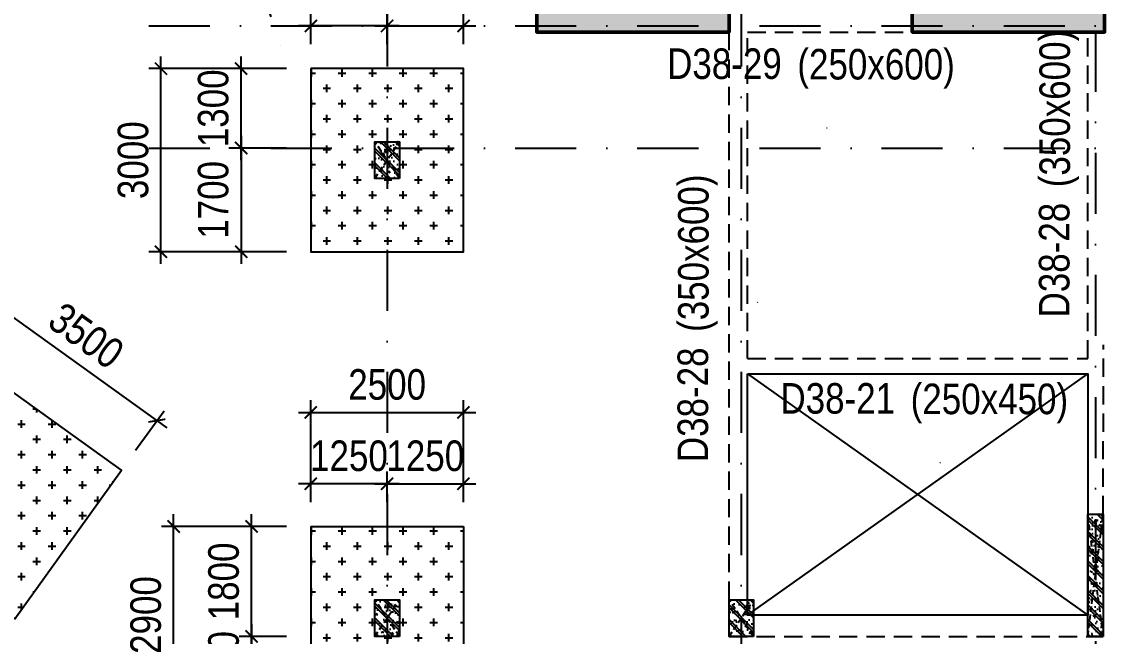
# Model space of a CAD drawing. Header units: millimetres. Extents: x -159515 to 1327256, y -225156 to 138737.
# Drawn here: x 868440 to 886155, y -32064 to -21994 of the extents above; entities that cross this region are included whole.
import ezdxf
from ezdxf.enums import TextEntityAlignment as Align

# ---------------------------------------------------------------- set-up
doc = ezdxf.new("R2010")
doc.units = ezdxf.units.MM
doc.header["$MEASUREMENT"] = 0
doc.linetypes.add('DASHDOT', pattern=[1, 0.5, -0.25, 0, -0.25])
doc.linetypes.add('DASHED', pattern=[4.5, 3, -1.5])
for name, color, linetype in [('ccu11-Khuat', 9, 'DASHED'), ('ccu11-Manh', 8, 'Continuous'), ('ccu11-Thay', 7, 'Continuous'), ('ccu12-Text', 31, 'Continuous'), ('KC2-DIM', 251, 'Continuous'), ('KC2-HATCH', 252, 'Continuous'), ('KT-Hatch', 251, 'Continuous'), ('KT-Luoi truc South Tower', 8, 'DASHDOT'), ('ST_MBDV Cot vach 220805$0$AUDIT_I_220805193045-5', 6, 'Continuous')]:
    doc.layers.add(name, color=color, linetype=linetype)
for name, color, linetype, lineweight in [('ccu12-Tencaukien', 9, 'Continuous', 15), ('KT-Kich thuoc', 159, 'Continuous', 18), ('ST_MBDV Cot vach 220805$0$Xref_ST_MBDV Cot vach 30.7.2022$0$KT-Net cot vach', 6, 'Continuous', 50)]:
    doc.layers.add(name, color=color, linetype=linetype, lineweight=lineweight)
doc.styles.add('Arial Narrow', font='ARIALN.TTF')
doc.dimstyles.new('ccu12-200', dxfattribs={"dimscale": 200, "dimtxt": 2.5, "dimasz": 1, "dimexe": 1, "dimexo": 2, "dimgap": 1, "dimtad": 1, "dimdec": 0, "dimrnd": 5, "dimdsep": 46, "dimtxsty": 'Arial Narrow', "dimblk": 'ARCHTICK', "dimcen": -1, "dimdle": 1, "dimclrd": 256, "dimclre": 256, "dimclrt": 3, "dimadec": 0, "dimazin": 2, "dimtfac": 0.1, "dimtdec": 0, "dimtmove": 0, "dimatfit": 1, "dimldrblk": 'ARCHTICK', "dimfxl": 1, "dimtvp": 0.8333333333333334, "dimtolj": 1, "dimtzin": 12, "dimarcsym": 0})
pattern_1 = [(0, (-876875.3034394523, 22163.93634343761), (250, 250), [125, -375]), (90, (-876812.8034394523, 22101.43634343761), (-250, 250), [125, -375])]

# ---------------------------------------------------------------- blocks, each defined once
blk = doc.blocks.new('Asix South Tower')
at = {"layer": 'KT-Luoi truc South Tower', "ltscale": 2000}
for p, q in [((-63417.87490314851, 64041.05673921612), (-47197.033225185, 17057.91526714839)), ((-33923.04987985664, 33491.90586446488), (-33923.04987985664, -4459.122004229663)), ((-45523.04987985664, 29903.76265438795), (-45523.04987985664, -4459.122004229663)), ((-39723.04987985664, 29903.76265438795), (-39723.04987985664, -4459.122004229663)), ((-49426.19052041136, 17570.41457927045), (10118.7841310713, 17570.41464694639)), ((-49426.19052041019, 15570.41457926968), (10118.78413107293, 15570.41464694744))]:
    blk.add_line(p, q, dxfattribs=at)
blk = doc.blocks.new('*U192')
at = {"layer": 'ccu12-Tencaukien', "color": 8, "ltscale": 10000}
blk.add_line((360.6565736538532, -155.3215232637356), (354.4065714950475, -155.3215232637356), dxfattribs=at)
at = {"layer": 'ccu12-Text', "color": 2, "style": 'Arial Narrow', "width": 0.8}
blk.add_attdef('SH', text='', height=300, dxfattribs=at).set_placement((275.6048113084853, 5.864471777974813), align=Align.BOTTOM_RIGHT)
at = {"layer": 'ccu12-Text', "color": 31, "style": 'Arial Narrow', "width": 0.8}
for tag, p in [('(', (507.5315725744504, -75.41116959831947)), ('KT', (632.605666770517, -75.41116959831947)), (')', (962.8971199221714, -75.41116959831947))]:
    blk.add_attdef(tag, text='', height=250, dxfattribs=at).set_placement(p, align=Align.BOTTOM_LEFT)
blk = doc.blocks.new('*U323')
h = blk.add_hatch()
h.set_pattern_fill('VATLIEU04', color=250, scale=40, style=0, pattern_type=2)
h.set_pattern_definition([(49.99999999999999, (-549.9999999999942, 649.9999999999914), (286.9040730403014, -25.10085399303804), [30, -330]), (355, (-549.9999999999942, 649.9999999999914), (-55.50053344520001, 300.8768534800047), [24, -264]), (100.4514, (-526.0913279999942, 647.908263999991), (231.4037526856086, 275.7758168243814), [25.496076, -280.4568448]), (46.18420000000001, (-549.9999999999942, 729.9999999999914), (426.8964194502578, -66.20760573160723), [45, -495]), (96.6356, (-514.4253019999941, 724.482677199991), (373.8650822194813, 389.6471483601767), [38.2441152, -420.6852]), (351.1842, (-549.9999999999942, 729.9999999999914), (373.8647780534509, 389.6474403701299), [36, -396]), (21, (-509.9999999999942, 709.9999999999914), (238.7628208473847, -161.0475562661355), [30, -330]), (326.0000000000001, (-509.9999999999942, 709.9999999999914), (97.32613276863269, 290.0600180187412), [24, -264]), (71.4514, (-490.1031067999942, 696.579357599991), (336.089051432596, 129.012198683981), [25.496076, -280.4568448]), (37.50000000000001, (-549.9999999999942, 649.9999999999914), (4.863942126916267, 133.1575415325246), [0, -260.8, 0, -268, 0, -265]), (7.499999999999999, (-549.9999999999942, 649.9999999999914), (105.2278149768594, 157.7646847529441), [0, -152.8, 0, -254.8, 0, -101]), (327.5, (-639.1999999999942, 649.9999999999914), (213.5289744689636, -9.021948693751902), [0, -100, 0, -312, 0, -414]), (317.5, (-679.1999999999942, 649.9999999999914), (233.2744677369545, 40.04199293292709), [0, -130, 0, -207.2, 0, -294]), (45, (-549.9999999999942, 649.9999999999914), (-120.2081528017131, 120.2081528017131), []), (45, (-549.9999999999942, 698.9999999999914), (-120.2081528017131, 120.2081528017131), [])])
h.paths.add_polyline_path([(-475, -474.9999999999998), (-75, -475.0000000000038), (-74.9999999999942, 124.9999999999914), (-474.9999999999942, 124.9999999999955)])
at = {"color": 6, "ltscale": 0.25}
blk.add_lwpolyline([(-475, -474.9999999999998), (-75, -475.0000000000038), (-74.9999999999942, 124.9999999999914), (-474.9999999999942, 124.9999999999955)], close=True, dxfattribs=at)
at = {"layer": 'Defpoints', "linetype": 'ByBlock', "ltscale": 30}
for p, q in [((-75, -475.0000000000038), (-474.9999999999942, 124.9999999999955)), ((-475, -474.9999999999998), (-74.9999999999942, 124.9999999999914))]:
    blk.add_line(p, q, dxfattribs=at)
blk = doc.blocks.new('*U324')
h = blk.add_hatch()
h.set_pattern_fill('VATLIEU04', color=250, scale=40, style=0, pattern_type=2)
h.set_pattern_definition([(49.99999999999999, (-699.999999999988, 2050.000000001254), (286.9040730403014, -25.10085399303804), [30, -330]), (355, (-699.999999999988, 2050.000000001254), (-55.50053344520001, 300.8768534800047), [24, -264]), (100.4514, (-676.0913279999879, 2047.908264001254), (231.4037526856086, 275.7758168243814), [25.496076, -280.4568448]), (46.18420000000001, (-699.999999999988, 2130.000000001254), (426.8964194502578, -66.20760573160723), [45, -495]), (96.6356, (-664.4253019999878, 2124.482677201254), (373.8650822194813, 389.6471483601767), [38.2441152, -420.6852]), (351.1842, (-699.999999999988, 2130.000000001254), (373.8647780534509, 389.6474403701299), [36, -396]), (21, (-659.999999999988, 2110.000000001254), (238.7628208473847, -161.0475562661355), [30, -330]), (326.0000000000001, (-659.999999999988, 2110.000000001254), (97.32613276863269, 290.0600180187412), [24, -264]), (71.4514, (-640.1031067999879, 2096.579357601254), (336.089051432596, 129.012198683981), [25.496076, -280.4568448]), (37.50000000000001, (-699.999999999988, 2050.000000001254), (4.863942126916267, 133.1575415325246), [0, -260.8, 0, -268, 0, -265]), (7.499999999999999, (-699.999999999988, 2050.000000001254), (105.2278149768594, 157.7646847529441), [0, -152.8, 0, -254.8, 0, -101]), (327.5, (-789.199999999988, 2050.000000001254), (213.5289744689636, -9.021948693751902), [0, -100, 0, -312, 0, -414]), (317.5, (-829.199999999988, 2050.000000001254), (233.2744677369545, 40.04199293292709), [0, -130, 0, -207.2, 0, -294]), (45, (-699.999999999988, 2050.000000001254), (-120.2081528017131, 120.2081528017131), []), (45, (-699.999999999988, 2099.000000001254), (-120.2081528017131, 120.2081528017131), [])])
h.paths.add_polyline_path([(-475, -474.9999999999998), (-225.0000000000073, -475.0000000000023), (-224.9999999999879, 1525.000000001254), (-474.9999999999806, 1525.000000001257)])
at = {"color": 6, "ltscale": 0.25}
blk.add_lwpolyline([(-475, -474.9999999999998), (-225.0000000000073, -475.0000000000023), (-224.9999999999879, 1525.000000001254), (-474.9999999999806, 1525.000000001257)], close=True, dxfattribs=at)
at = {"layer": 'Defpoints', "linetype": 'ByBlock', "ltscale": 30}
for p, q in [((-225.0000000000073, -475.0000000000023), (-474.9999999999806, 1525.000000001257)), ((-475, -474.9999999999998), (-224.9999999999879, 1525.000000001254))]:
    blk.add_line(p, q, dxfattribs=at)
blk = doc.blocks.new('*U322')
h = blk.add_hatch()
h.set_pattern_fill('VATLIEU04', color=250, scale=40, style=0, pattern_type=2)
h.set_pattern_definition([(49.99999999999999, (-549.9999999999942, 650.0000000004525), (286.9040730403014, -25.10085399303804), [30, -330]), (355, (-549.9999999999942, 650.0000000004525), (-55.50053344520001, 300.8768534800047), [24, -264]), (100.4514, (-526.0913279999942, 647.9082640004522), (231.4037526856086, 275.7758168243814), [25.496076, -280.4568448]), (46.18420000000001, (-549.9999999999942, 730.0000000004525), (426.8964194502578, -66.20760573160723), [45, -495]), (96.6356, (-514.4253019999941, 724.4826772004521), (373.8650822194813, 389.6471483601767), [38.2441152, -420.6852]), (351.1842, (-549.9999999999942, 730.0000000004525), (373.8647780534509, 389.6474403701299), [36, -396]), (21, (-509.9999999999942, 710.0000000004525), (238.7628208473847, -161.0475562661355), [30, -330]), (326.0000000000001, (-509.9999999999942, 710.0000000004525), (97.32613276863269, 290.0600180187412), [24, -264]), (71.4514, (-490.1031067999942, 696.5793576004521), (336.089051432596, 129.012198683981), [25.496076, -280.4568448]), (37.50000000000001, (-549.9999999999942, 650.0000000004525), (4.863942126916267, 133.1575415325246), [0, -260.8, 0, -268, 0, -265]), (7.499999999999999, (-549.9999999999942, 650.0000000004525), (105.2278149768594, 157.7646847529441), [0, -152.8, 0, -254.8, 0, -101]), (327.5, (-639.1999999999942, 650.0000000004525), (213.5289744689636, -9.021948693751902), [0, -100, 0, -312, 0, -414]), (317.5, (-679.1999999999942, 650.0000000004525), (233.2744677369545, 40.04199293292709), [0, -130, 0, -207.2, 0, -294]), (45, (-549.9999999999942, 650.0000000004525), (-120.2081528017131, 120.2081528017131), []), (45, (-549.9999999999942, 699.0000000004525), (-120.2081528017131, 120.2081528017131), [])])
h.paths.add_polyline_path([(-475, -474.9999999999998), (-75, -475.0000000000038), (-74.9999999999942, 125.0000000004525), (-474.9999999999942, 125.0000000004566)])
at = {"color": 6, "ltscale": 0.25}
blk.add_lwpolyline([(-475, -474.9999999999998), (-75, -475.0000000000038), (-74.9999999999942, 125.0000000004525), (-474.9999999999942, 125.0000000004566)], close=True, dxfattribs=at)
at = {"layer": 'Defpoints', "linetype": 'ByBlock', "ltscale": 30}
for p, q in [((-75, -475.0000000000038), (-474.9999999999942, 125.0000000004566)), ((-475, -474.9999999999998), (-74.9999999999942, 125.0000000004525))]:
    blk.add_line(p, q, dxfattribs=at)
blk = doc.blocks.new('MBCV-T38')
at = {"layer": 'KT-Hatch'}
h = blk.add_hatch(dxfattribs=at)
h.set_pattern_fill('BTCT', color=256, scale=30)
h.set_pattern_definition([(49.99999999999999, (44510.03727294528, -29192.64615625091), (215.178054780226, -18.82564049477853), [22.5, -247.5]), (355, (44510.03727294528, -29192.64615625091), (-41.6254000839, 225.6576401100035), [18, -198]), (100.4514, (44527.96877694537, -29194.21495825093), (173.5528145142065, 206.8318626182861), [19.122057, -210.3426336]), (46.18420000000001, (44510.03727294528, -29132.64615625091), (320.1723145876933, -49.65570429870542), [33.75, -371.25]), (96.6356, (44536.71829644544, -29136.78414835091), (280.398811664611, 292.2353612701325), [28.6830864, -315.5139]), (351.1842, (44510.03727294528, -29132.64615625091), (280.3985835400882, 292.2355802775974), [27, -297]), (21, (44540.03727294528, -29147.64615625091), (179.0721156355385, -120.7856671996016), [22.5, -247.5]), (326.0000000000001, (44540.03727294528, -29147.64615625091), (72.99459957647451, 217.5450135140559), [18, -198]), (71.4514, (44554.95994284539, -29157.71163805091), (252.066788574447, 96.75914901298572), [19.122057, -210.3426336]), (37.50000000000001, (44510.03727294528, -29192.64615625091), (3.647956595187201, 99.86815614939344), [0, -195.6, 0, -201, 0, -198.75]), (7.499999999999999, (44510.03727294528, -29192.64615625091), (78.92086123264458, 118.3235135647081), [0, -114.6, 0, -191.1, 0, -75.75]), (327.5, (44443.13727294537, -29192.64615625091), (160.1467308517227, -6.766461520313927), [0, -75, 0, -234, 0, -310.5]), (317.5, (44413.13727294537, -29192.64615625091), (174.9558508027159, 30.03149469969532), [0, -97.5, 0, -155.4, 0, -220.5]), (45, (44510.03727294528, -29192.64615625091), (-79.5495128834866, 79.5495128834866), []), (45, (44563.07028144528, -29192.64615625091), (-79.5495128834866, 79.5495128834866), [])])
h.paths.add_polyline_path([(7586.987392968265, -9572.231577457831), (7886.987392968731, -9572.231577457831), (7886.987392968731, -8422.231577457947), (7586.987392968265, -8422.231577457947)], flags=17)
h.paths.add_polyline_path([(7886.9873929678, -5972.231577458006), (7586.987392967334, -5972.231577458006), (7586.987392967334, -7122.231577457889), (7886.9873929678, -7122.231577457889)], flags=17)
h.paths.add_polyline_path([(7586.987392966868, -4672.231577458035), (7886.987392966985, -4672.23157745786), (7886.987392966868, -4172.231577457831), (10386.98739297083, -4172.231577456958), (10386.98739297315, -11372.23157745702), (7886.987392969313, -11372.23157745783), (7886.987392969197, -10872.23157745792), (7586.987392969197, -10872.23157745801), (7586.987392969429, -11722.23157745801), (10736.98739297315, -11722.23157745693), (10736.98739296943, -1022.231577456841), (7586.987392965704, -1022.231577457947), (7586.987392965937, -1947.231577457133), (7886.98739296617, -1947.231577457016), (7886.987392965937, -1372.231577458035), (10386.9873929699, -1372.231577457016), (10386.98739297059, -3822.231577457016), (7886.987392966752, -3822.23157745786), (7886.987392966519, -3247.231577456987), (7586.98739296617, -3247.231577457162)])
h.paths.add_polyline_path([(4286.987392969429, -11372.23157745911), (1786.987392969197, -11372.23157745998), (1786.987392966868, -4172.231577459985), (4286.987392966868, -4172.23157745917), (4286.987392966868, -4672.231577458035), (4586.987392966868, -4672.231577457918), (4586.987392966636, -3822.231577458995), (1436.987392966636, -3822.231577460101), (1436.987392969429, -11722.2315774601), (4586.987392969429, -11722.23157745902), (4586.987392969197, -10872.23157745786), (4286.987392969197, -10872.23157745798)])
h.paths.add_polyline_path([(4286.987392968265, -9572.231577457831), (4586.987392968731, -9572.231577457831), (4586.987392968731, -8422.231577457947), (4286.987392968265, -8422.231577457947)], flags=17)
h.paths.add_polyline_path([(4286.987392966868, -7122.23157745786), (4586.9873929678, -7122.23157745786), (4586.9873929678, -5972.231577457889), (4286.987392966868, -5972.231577457889)], flags=17)
at = {"layer": 'ST_MBDV Cot vach 220805$0$Xref_ST_MBDV Cot vach 30.7.2022$0$KT-Net cot vach'}
for points, elevation in [([(7586.987392965937, -1947.231577457133), (7586.987392965704, -1022.231577457947), (10736.98739296943, -1022.231577456841), (10736.98739297315, -11722.23157745693), (7586.987392969429, -11722.23157745801), (7586.987392969197, -10872.23157745801), (7886.987392969197, -10872.23157745792), (7886.987392969313, -11372.23157745783), (10386.98739297315, -11372.23157745702), (10386.98739297083, -4172.231577456958), (7886.987392966868, -4172.231577457831), (7886.987392966985, -4672.23157745786), (7586.987392966868, -4672.231577458035), (7586.98739296617, -3247.231577457162), (7886.987392966519, -3247.231577456987), (7886.987392966752, -3822.23157745786), (10386.98739297059, -3822.231577457016), (10386.9873929699, -1372.231577457016), (7886.987392965937, -1372.231577458035), (7886.98739296617, -1947.231577457016)], -2.777531502108355e-05), ([(4586.987392966868, -4672.231577457918), (4586.987392966636, -3822.231577458995), (1436.987392966636, -3822.231577460101), (1436.987392969429, -11722.2315774601), (4586.987392969429, -11722.23157745902), (4586.987392969197, -10872.23157745786), (4286.987392969197, -10872.23157745798), (4286.987392969429, -11372.23157745911), (1786.987392969197, -11372.23157745998), (1786.987392966868, -4172.231577459985), (4286.987392966868, -4172.23157745917), (4286.987392966868, -4672.231577458035)], -6.530907603666627e-05)]:
    blk.add_lwpolyline(points, close=True, dxfattribs=dict(at, elevation=elevation))
at = {"layer": 'ST_MBDV Cot vach 220805$0$AUDIT_I_220805193045-5', "linetype": 'ByBlock', "xscale": -1, "rotation": 359.9999999999985}
for name, p in [('*U323', (-1288.07483504829, -13647.05133602403, -4.207060998873825e-05)), ('*U324', (10236.92516495183, -21147.05133602186, -4.20706099889603e-05)), ('*U322', (-1288.074835048174, -21147.05133602268, -4.207060998873826e-05)), ('*U323', (4511.92516495171, -21147.05133602227, -4.207060998873826e-05))]:
    blk.add_blockref(name, p, dxfattribs=at)
blk = doc.blocks.new('mbkc-t38')
at = {"layer": 'KC2-HATCH'}
h = blk.add_hatch(dxfattribs=at)
h.set_pattern_fill('CROSS', color=256, scale=1000)
h.set_pattern_definition(pattern_1)
h.paths.add_polyline_path([(-3700.062228017719, -599.8197585639209), (-3700.062228017719, -3599.819758563917), (-1200.062228017719, -3599.819758563943), (-1200.062228017719, -599.8197585639464)])
h = blk.add_hatch(dxfattribs=at)
h.set_pattern_fill('CROSS', color=256, scale=1000)
h.set_pattern_definition(pattern_1)
h.paths.add_polyline_path([(-11394.08359524864, -7574.270304029043), (-8549.674727908918, -9613.71586481225), (-6801.578532951651, -7175.651121378098), (-9645.987400291488, -5136.205560594914)])
h = blk.add_hatch(dxfattribs=at)
h.set_pattern_fill('CROSS', color=256, scale=1000)
h.set_pattern_definition(pattern_1)
h.paths.add_polyline_path([(-3700.062228017603, -8099.819758562124), (-1200.062228017603, -8099.819758562124), (-1200.062228017603, -11000.18073001389), (-3700.062228017487, -11000.1807300139)])
for p, q in [((-3700.062228017603, -8099.819758562124, 2.323830347828747e-05), (-1200.062228017603, -8099.819758562124, 2.323830347828747e-05)), ((-3700.062228017603, -8099.81975856212, 2.323830347828747e-05), (-3700.062228017603, -11000.18073001389, 4.616625498158809e-05))]:
    blk.add_line(p, q)
at = {"elevation": 4.458521374368855e-05}
for points in [[(-26285.84905972192, 27544.13621940781), (-26286.75217843894, 27543.82441936059), (-28875.47346744454, 34907.55159271641, 0.3383369275737885), (-32748.90404082043, 36443.74183729629), (-62184.65321586793, 26288.64129227358, 0.4594566638934902), (-64224.75314362464, 21139.22194988884), (-55456.04482255038, 6812.864930213022, 0.2796886410766748), (-50489.87256023497, 5781.479104847196), (-27772.44800690282, 13619.18711417091, 0.2042794764179826), (-27706.14131651446, 13740.29972149261), (-27482.35346303508, 14770.16946779525, -0.275411558420597), (-26754.50540207326, 15570.68058256338), (-22342.11732573831, 17088.55666020441, -0.4141945204059637), (-21181.0411169352, 16524.03317039953), (-12851.82475929544, -7566.679840028301, 0.3197537419032751), (-8031.785266063176, -11000.18073001389), (37105.59623749531, -11000.18073001389, 0.3653099340488337), (42071.56812999654, -6689.458727371566, 0.1024343471952136), (42062.59286841122, -5067.552595500791), (39621.42709744861, 6403.080977756574, 0.1326112318916029), (38155.10489113629, 9201.696160682113, 0.06649945757597092), (37023.91901351791, 10116.12182638138, 0.1376152775427903), (34943.32370387134, 10699.81926991716), (9299.622612856328, 10699.81926998532)], [(-53501.66349917674, 5907.784363705599, 0.1611946573830226), (-50555.90817784052, 5970.264765772001), (-27900.77332028141, 13786.48229115849), (-27678.06837900751, 14811.36848495413, -0.274306576254146), (-26816.31484984676, 15760.92095648488), (-22407.31009360182, 17277.63316083582, -0.4141533536754791), (-20992.01996030263, 16589.38607657278), (-12662.80360269814, -7501.326933753211, 0.3197537419032768), (-8031.785266063176, -10800.18073001391), (37104.14336379024, -10800.18073001389, 0.1514665713445437), (39863.68269264442, -9899.999987770268, 0.1514665713445437)]]:
    blk.add_lwpolyline(points, format="xyb", dxfattribs=at)
for points, elevation in [([(-3700.062228017719, -599.8197585639209), (-3700.062228017719, -3599.819758563917), (-1200.062228017719, -3599.819758563943), (-1200.062228017719, -599.8197585639464)], 2.323830347828746e-05), ([(-11394.08359524864, -7574.270304029043), (-8549.674727908918, -9613.71586481225), (-6801.578532951651, -7175.651121378098), (-9645.987400291488, -5136.205560594914)], 9.91867649175934e-05)]:
    blk.add_lwpolyline(points, close=True, dxfattribs=dict(elevation=elevation))
at = {"extrusion": (1, 0, 0), "elevation": -1200.062228017603}
blk.add_lwpolyline([(-8099.819758562124, 2.323830347828752e-05), (-11000.18073001389, 4.616625498158809e-05)], dxfattribs=at)
at = {"layer": 'ccu11-Khuat', "ltscale": 100}
for p, q in [((3149.937771982281, -9299.819758562138, 2.323830347828745e-05), (3149.937771979137, 1.076841726899147e-09)), ((3449.999989718315, 1.073203748092055e-09, 3.753251403665893e-06), (6150, 1.076841726899147e-09, 3.753363644632711e-05)), ((3449.999989726464, -5350.000001715365, -0.6502074547772291), (3449.999989718432, 1.076841726899147e-09, 3.753251403517602e-06)), ((9024.93777198228, -5350.000001715365, -0.6502059467243367), (9024.937771980418, 3.077730070799589e-09, 3.753363644632711e-05)), ((9274.937771982397, -7899.819758561716, 2.323830348467607e-05), (9283.746212390019, -5123.327121342689, 2.826258099070223e-05)), ((3449.999989726464, -5350.000001715365, -0.6805911560772683), (9024.93777198228, -5350.000001715365, -0.02918799192009851)), ((3149.937771982281, -9899.819758562175, 2.32383414786724e-05), (9274.937771982397, -9899.81975856228, 2.323834147845036e-05))]:
    blk.add_line(p, q, dxfattribs=at)
at = {"layer": 'ccu11-Manh'}
for p, q in [((3449.999989726814, -5600.000001715365, -0.6805911560772303), (9024.937771982397, -9550.000020993251, 4.458521374368855e-05)), ((3449.999989678152, -9550.000023996228, -0.6805911560772303), (9024.93777198228, -5600.000001715365, -0.6805911560772303))]:
    blk.add_line(p, q, dxfattribs=at)
at = {"layer": 'ccu11-Thay', "elevation": -0.6805911560772303}
blk.add_lwpolyline([(3449.999989726814, -5600.000001715365), (9024.93777198228, -5600.000001715365), (9024.937771933619, -9550.000023996228), (3449.999989678152, -9550.000023996228)], close=True, dxfattribs=at)
at = {"layer": 'ccu11-Khuat'}
blk.add_blockref('MBCV-T38', (-1436.987392969429, 11722.23157746011, 6.530891346702571e-05), dxfattribs=at)
blk = doc.blocks.new('_ArchTick')
at = {"color": 0, "const_width": 0.15}
blk.add_lwpolyline([(-0.5, -0.5000000000000018), (0.5, 0.5)], dxfattribs=at)
blk = doc.blocks.new('*D564')
at = {"layer": 'Defpoints', "color": 0, "transparency": 16777216}
for p in [(872034.346062124, -22763.75610200153), (873175.2412114351, -22763.75610200153, -2.134691026540109e-05), (873175.2412114351, -24063.93638150943, -2.134691026540109e-05)]:
    blk.add_point(p, dxfattribs=at)
at = {"layer": 'KC2-DIM', "lineweight": -2, "transparency": 16777216}
for p, q in [((872034.346062124, -24263.93638150943), (872034.346062124, -22563.75610200153)), ((872775.2412114351, -22763.75610200153), (871834.346062124, -22763.75610200153)), ((872775.2412114351, -24063.93638150943), (871834.346062124, -24063.93638150943))]:
    blk.add_line(p, q, dxfattribs=at)
at = {"layer": 'KC2-DIM', "lineweight": -2, "transparency": 16777216, "xscale": 200, "yscale": 200, "zscale": 200}
for p, rotation in [((872034.346062124, -22763.75610200153), 90), ((872034.346062124, -24063.93638150943), 270)]:
    blk.add_blockref('_ArchTick', p, dxfattribs=dict(at, rotation=rotation))
at = {"layer": 'KC2-DIM', "color": 3, "transparency": 16777216, "insert": (871579.0595682629, -23413.84624175572), "char_height": 500, "attachment_point": 5, "rotation": 90, "style": 'Arial Narrow'}
blk.add_mtext('\\A1;1300', dxfattribs=at)
blk = doc.blocks.new('*D565')
at = {"layer": 'Defpoints', "color": 0, "transparency": 16777216}
for p in [(872775.2412114355, -24063.93638150943), (872034.3460621247, -25763.75610200154), (873175.2412114351, -25763.75610200154, -2.134691026540109e-05)]:
    blk.add_point(p, dxfattribs=at)
at = {"layer": 'KC2-DIM', "lineweight": -2, "transparency": 16777216}
for p, q in [((872034.3460621247, -23863.93638150943), (872034.3460621247, -25963.75610200154)), ((872375.2412114355, -24063.93638150943), (871834.3460621247, -24063.93638150943)), ((872775.2412114351, -25763.75610200154), (871834.3460621247, -25763.75610200154))]:
    blk.add_line(p, q, dxfattribs=at)
at = {"layer": 'KC2-DIM', "lineweight": -2, "transparency": 16777216, "xscale": 200, "yscale": 200, "zscale": 200}
for p, rotation in [((872034.3460621247, -24063.93638150943), 90), ((872034.3460621247, -25763.75610200154), 270)]:
    blk.add_blockref('_ArchTick', p, dxfattribs=dict(at, rotation=rotation))
at = {"layer": 'KC2-DIM', "color": 3, "transparency": 16777216, "insert": (871579.0595682636, -24913.84624175573), "char_height": 500, "attachment_point": 5, "rotation": 90, "style": 'Arial Narrow'}
blk.add_mtext('\\A1;1700', dxfattribs=at)
blk = doc.blocks.new('*D566')
at = {"layer": 'Defpoints', "color": 0, "transparency": 16777216}
for p in [(870721.4440234406, -22763.75610200154), (872775.2412114355, -22763.75610200154), (872775.2412114355, -25763.75610200155)]:
    blk.add_point(p, dxfattribs=at)
at = {"layer": 'KC2-DIM', "lineweight": -2, "transparency": 16777216}
for p, q in [((870721.4440234406, -25963.75610200155), (870721.4440234406, -22563.75610200154)), ((872375.2412114355, -22763.75610200154), (870521.4440234406, -22763.75610200154)), ((872375.2412114355, -25763.75610200155), (870521.4440234406, -25763.75610200155))]:
    blk.add_line(p, q, dxfattribs=at)
at = {"layer": 'KC2-DIM', "lineweight": -2, "transparency": 16777216, "xscale": 200, "yscale": 200, "zscale": 200}
for p, rotation in [((870721.4440234406, -22763.75610200154), 90), ((870721.4440234406, -25763.75610200155), 270)]:
    blk.add_blockref('_ArchTick', p, dxfattribs=dict(at, rotation=rotation))
at = {"layer": 'KC2-DIM', "color": 3, "transparency": 16777216, "insert": (870266.1575295795, -24263.75610200179), "char_height": 500, "attachment_point": 5, "rotation": 90, "style": 'Arial Narrow'}
blk.add_mtext('\\A1;3000', dxfattribs=at)
blk = doc.blocks.new('*D567')
at = {"layer": 'Defpoints', "color": 0, "transparency": 16777216}
for p in [(873175.2412114346, -22063.93638103019), (873175.2412114346, -22763.75610200154, -2.134691026540109e-05), (874424.863680755, -22763.75610200154, -2.134691026540109e-05)]:
    blk.add_point(p, dxfattribs=at)
at = {"layer": 'KC2-DIM', "lineweight": -2, "transparency": 16777216}
for p, q in [((873175.2412114346, -22363.75610200154), (873175.2412114346, -21863.93638103019)), ((874424.863680755, -22363.75610200154), (874424.863680755, -21863.93638103019)), ((874624.863680755, -22063.93638103019), (872975.2412114346, -22063.93638103019))]:
    blk.add_line(p, q, dxfattribs=at)
at = {"layer": 'KC2-DIM', "lineweight": -2, "transparency": 16777216, "xscale": 200, "yscale": 200, "zscale": 200, "rotation": 180}
blk.add_blockref('_ArchTick', (873175.2412114346, -22063.93638103019), dxfattribs=at)
at = {"layer": 'KC2-DIM', "lineweight": -2, "transparency": 16777216, "xscale": 200, "yscale": 200, "zscale": 200}
blk.add_blockref('_ArchTick', (874424.863680755, -22063.93638103019), dxfattribs=at)
at = {"layer": 'KC2-DIM', "color": 3, "transparency": 16777216, "insert": (873800.0524460948, -21608.64988716935), "char_height": 500, "attachment_point": 5, "style": 'Arial Narrow'}
blk.add_mtext('\\A1;1250', dxfattribs=at)
blk = doc.blocks.new('*D568')
at = {"layer": 'Defpoints', "color": 0, "transparency": 16777216}
for p in [(875675.2412114346, -22063.93638103019), (874424.863680755, -22363.75610200154), (875675.2412114346, -22763.75610200155, -2.134691026540109e-05)]:
    blk.add_point(p, dxfattribs=at)
at = {"layer": 'KC2-DIM', "lineweight": -2, "transparency": 16777216}
for p, q in [((874424.863680755, -21963.75610200154), (874424.863680755, -21863.93638103019)), ((875675.2412114346, -22363.75610200155), (875675.2412114346, -21863.93638103019)), ((874224.863680755, -22063.93638103019), (875875.2412114346, -22063.93638103019))]:
    blk.add_line(p, q, dxfattribs=at)
at = {"layer": 'KC2-DIM', "lineweight": -2, "transparency": 16777216, "xscale": 200, "yscale": 200, "zscale": 200, "rotation": 180}
blk.add_blockref('_ArchTick', (874424.863680755, -22063.93638103019), dxfattribs=at)
at = {"layer": 'KC2-DIM', "lineweight": -2, "transparency": 16777216, "xscale": 200, "yscale": 200, "zscale": 200}
blk.add_blockref('_ArchTick', (875675.2412114346, -22063.93638103019), dxfattribs=at)
at = {"layer": 'KC2-DIM', "color": 3, "transparency": 16777216, "insert": (875050.0524460948, -21608.64988716935), "char_height": 500, "attachment_point": 5, "style": 'Arial Narrow'}
blk.add_mtext('\\A1;1250', dxfattribs=at)
blk = doc.blocks.new('*D569')
at = {"layer": 'Defpoints', "color": 0, "transparency": 16777216}
for p in [(873175.2412114352, -32063.93637813969, -7.116114004246337e-06), (872204.4695756381, -33164.11707345151), (873175.2412114352, -33164.11707345151)]:
    blk.add_point(p, dxfattribs=at)
at = {"layer": 'KC2-DIM', "lineweight": -2, "transparency": 16777216}
for p, q in [((872204.4695756381, -31863.93637813969), (872204.4695756381, -33364.11707345151)), ((872775.2412114352, -32063.93637813969), (872004.4695756381, -32063.93637813969)), ((872775.2412114352, -33164.11707345151), (872004.4695756381, -33164.11707345151))]:
    blk.add_line(p, q, dxfattribs=at)
at = {"layer": 'KC2-DIM', "lineweight": -2, "transparency": 16777216, "xscale": 200, "yscale": 200, "zscale": 200}
for p, rotation in [((872204.4695756381, -32063.93637813969), 90), ((872204.4695756381, -33164.11707345151), 270)]:
    blk.add_blockref('_ArchTick', p, dxfattribs=dict(at, rotation=rotation))
at = {"layer": 'KC2-DIM', "color": 3, "transparency": 16777216, "insert": (871749.183081777, -32614.02672579584), "char_height": 500, "attachment_point": 5, "rotation": 90, "style": 'Arial Narrow'}
blk.add_mtext('\\A1;1100', dxfattribs=at)
blk = doc.blocks.new('*D570')
at = {"layer": 'Defpoints', "color": 0, "transparency": 16777216}
for p in [(872204.4695756388, -30263.75610199974), (873175.2412114352, -30263.75610199974, -2.134691026540108e-05), (872775.2412114356, -32063.9363781397)]:
    blk.add_point(p, dxfattribs=at)
at = {"layer": 'KC2-DIM', "lineweight": -2, "transparency": 16777216}
for p, q in [((872204.4695756388, -32263.9363781397), (872204.4695756388, -30063.75610199974)), ((872775.2412114352, -30263.75610199974), (872004.4695756388, -30263.75610199974)), ((872375.2412114356, -32063.9363781397), (872004.4695756388, -32063.9363781397))]:
    blk.add_line(p, q, dxfattribs=at)
at = {"layer": 'KC2-DIM', "lineweight": -2, "transparency": 16777216, "xscale": 200, "yscale": 200, "zscale": 200}
for p, rotation in [((872204.4695756388, -30263.75610199974), 90), ((872204.4695756388, -32063.9363781397), 270)]:
    blk.add_blockref('_ArchTick', p, dxfattribs=dict(at, rotation=rotation))
at = {"layer": 'KC2-DIM', "color": 3, "transparency": 16777216, "insert": (871749.1830817776, -31163.84624006996), "char_height": 500, "attachment_point": 5, "rotation": 90, "style": 'Arial Narrow'}
blk.add_mtext('\\A1;1800', dxfattribs=at)
blk = doc.blocks.new('*D571')
at = {"layer": 'Defpoints', "color": 0, "transparency": 16777216}
for p in [(870929.0288216434, -30263.75610199976), (872730.5851115249, -30263.75610199976), (872730.5851115249, -33164.11707345151)]:
    blk.add_point(p, dxfattribs=at)
at = {"layer": 'KC2-DIM', "lineweight": -2, "transparency": 16777216}
for p, q in [((870929.0288216434, -33364.11707345151), (870929.0288216434, -30063.75610199976)), ((872330.5851115249, -30263.75610199976), (870729.0288216434, -30263.75610199976)), ((872330.5851115249, -33164.11707345151), (870729.0288216434, -33164.11707345151))]:
    blk.add_line(p, q, dxfattribs=at)
at = {"layer": 'KC2-DIM', "lineweight": -2, "transparency": 16777216, "xscale": 200, "yscale": 200, "zscale": 200}
for p, rotation in [((870929.0288216434, -30263.75610199976), 90), ((870929.0288216434, -33164.11707345151), 270)]:
    blk.add_blockref('_ArchTick', p, dxfattribs=dict(at, rotation=rotation))
at = {"layer": 'KC2-DIM', "color": 3, "transparency": 16777216, "insert": (870473.7423277823, -31713.93658772588), "char_height": 500, "attachment_point": 5, "rotation": 90, "style": 'Arial Narrow'}
blk.add_mtext('\\A1;2900', dxfattribs=at)
blk = doc.blocks.new('*D572')
at = {"layer": 'Defpoints', "color": 0, "transparency": 16777216}
for p in [(873175.2412114345, -29563.93638102837), (873175.2412114345, -30263.75610199972, -2.134691026540108e-05), (874424.8636807549, -30263.75610199972, -2.134691026540108e-05)]:
    blk.add_point(p, dxfattribs=at)
at = {"layer": 'KC2-DIM', "lineweight": -2, "transparency": 16777216}
for p, q in [((873175.2412114345, -29863.75610199972), (873175.2412114345, -29363.93638102837)), ((874424.8636807549, -29863.75610199972), (874424.8636807549, -29363.93638102837)), ((874624.8636807549, -29563.93638102837), (872975.2412114345, -29563.93638102837))]:
    blk.add_line(p, q, dxfattribs=at)
at = {"layer": 'KC2-DIM', "lineweight": -2, "transparency": 16777216, "xscale": 200, "yscale": 200, "zscale": 200, "rotation": 180}
blk.add_blockref('_ArchTick', (873175.2412114345, -29563.93638102837), dxfattribs=at)
at = {"layer": 'KC2-DIM', "lineweight": -2, "transparency": 16777216, "xscale": 200, "yscale": 200, "zscale": 200}
blk.add_blockref('_ArchTick', (874424.8636807549, -29563.93638102837), dxfattribs=at)
at = {"layer": 'KC2-DIM', "color": 3, "transparency": 16777216, "insert": (873800.0524460947, -29108.64988716752), "char_height": 500, "attachment_point": 5, "style": 'Arial Narrow'}
blk.add_mtext('\\A1;1250', dxfattribs=at)
blk = doc.blocks.new('*D573')
at = {"layer": 'Defpoints', "color": 0, "transparency": 16777216}
for p in [(875675.2412114345, -29563.93638102837), (874424.8636807549, -29863.75610199972), (875675.2412114345, -30263.75610199973, -2.134691026540108e-05)]:
    blk.add_point(p, dxfattribs=at)
at = {"layer": 'KC2-DIM', "lineweight": -2, "transparency": 16777216}
for p, q in [((874424.8636807549, -29463.75610199972), (874424.8636807549, -29363.93638102837)), ((875675.2412114345, -29863.75610199973), (875675.2412114345, -29363.93638102837)), ((874224.8636807549, -29563.93638102837), (875875.2412114345, -29563.93638102837))]:
    blk.add_line(p, q, dxfattribs=at)
at = {"layer": 'KC2-DIM', "lineweight": -2, "transparency": 16777216, "xscale": 200, "yscale": 200, "zscale": 200, "rotation": 180}
blk.add_blockref('_ArchTick', (874424.8636807549, -29563.93638102837), dxfattribs=at)
at = {"layer": 'KC2-DIM', "lineweight": -2, "transparency": 16777216, "xscale": 200, "yscale": 200, "zscale": 200}
blk.add_blockref('_ArchTick', (875675.2412114345, -29563.93638102837), dxfattribs=at)
at = {"layer": 'KC2-DIM', "color": 3, "transparency": 16777216, "insert": (875050.0524460947, -29108.64988716752), "char_height": 500, "attachment_point": 5, "style": 'Arial Narrow'}
blk.add_mtext('\\A1;1250', dxfattribs=at)
blk = doc.blocks.new('*D574')
at = {"layer": 'Defpoints', "color": 0, "transparency": 16777216}
for p in [(875675.2412114345, -28395.445718823), (873175.2412114345, -29863.75610199972), (875675.2412114345, -29863.75610199973)]:
    blk.add_point(p, dxfattribs=at)
at = {"layer": 'KC2-DIM', "lineweight": -2, "transparency": 16777216}
for p, q in [((873175.2412114345, -29463.75610199972), (873175.2412114345, -28195.445718823)), ((875675.2412114345, -29463.75610199973), (875675.2412114345, -28195.445718823)), ((872975.2412114345, -28395.445718823), (875875.2412114345, -28395.445718823))]:
    blk.add_line(p, q, dxfattribs=at)
at = {"layer": 'KC2-DIM', "lineweight": -2, "transparency": 16777216, "xscale": 200, "yscale": 200, "zscale": 200, "rotation": 180}
blk.add_blockref('_ArchTick', (873175.2412114345, -28395.445718823), dxfattribs=at)
at = {"layer": 'KC2-DIM', "lineweight": -2, "transparency": 16777216, "xscale": 200, "yscale": 200, "zscale": 200}
blk.add_blockref('_ArchTick', (875675.2412114345, -28395.445718823), dxfattribs=at)
at = {"layer": 'KC2-DIM', "color": 3, "transparency": 16777216, "insert": (874425.2412114345, -27940.15922496215), "char_height": 500, "attachment_point": 5, "style": 'Arial Narrow'}
blk.add_mtext('\\A1;2500', dxfattribs=at)
blk = doc.blocks.new('*D792')
at = {"layer": 'Defpoints', "color": 0, "transparency": 16777216}
for p in [(867229.3160391607, -27300.1419040325, 5.460155117390485e-05), (870654.6732029107, -28529.34054401057), (870073.7249065005, -29339.58746481588, 5.460155117390485e-05)]:
    blk.add_point(p, dxfattribs=at)
at = {"layer": 'KC2-DIM', "lineweight": -2, "transparency": 16777216}
for p, q in [((867462.3955318216, -26975.06660490792), (867926.8040819012, -26327.3573336649)), ((867647.7266860085, -26373.35523689672), (870817.2108524728, -28645.88029034104)), ((870306.8043991615, -29014.5121656913), (870771.212949241, -28366.80289444828))]:
    blk.add_line(p, q, dxfattribs=at)
at = {"layer": 'KC2-DIM', "lineweight": -2, "transparency": 16777216, "xscale": 200, "yscale": 200, "zscale": 200}
for p, rotation in [((867810.2643355709, -26489.89498322719), 144.3594182244843), ((870654.6732029107, -28529.34054401057), 324.3594182244843)]:
    blk.add_blockref('_ArchTick', p, dxfattribs=dict(at, rotation=rotation))
at = {"layer": 'KC2-DIM', "color": 3, "transparency": 16777216, "insert": (869497.763631752, -27139.61178067105), "char_height": 500, "attachment_point": 5, "rotation": 324.35941822448433, "style": 'Arial Narrow'}
blk.add_mtext('\\A1;3500', dxfattribs=at)

msp = doc.modelspace()

# ---------------------------------------------------------------- block references
msp.add_blockref('mbkc-t38', (876875.3034394523, -22163.93634343761, -4.458521374368855e-05))
at = {"layer": 'ccu12-Tencaukien', "extrusion": (9.799241008827418e-07, 4.388134669035146e-07, 0.9999999999994236)}
ref = msp.add_blockref('*U192', (885914.231569094, -24732.49380895536, 0.2533451913340407), dxfattribs=dict(at, xscale=1.815893337873055, yscale=1.815893337873055, zscale=1.815893337873055, rotation=69.5369337144434))
ref.add_attrib('KT', '(350x600)', dxfattribs={"color": 31, "extrusion": (9.799241008827418e-07, 4.388134669035146e-07, 0.9999999999994236), "height": 499.9999999999999, "rotation": 89.99999999997537, "style": 'Arial Narrow'}).set_placement((885757.8153419878, -24706.61499669676, 0.2530861443204609), align=Align.BOTTOM_LEFT)
ref.add_attrib('SH', 'D38-28', dxfattribs={"color": 2, "extrusion": (9.799241008827418e-07, 4.388134669035146e-07, 0.9999999999994236), "height": 499.9999999999999, "rotation": 89.99999999997537, "style": 'Arial Narrow'}).set_placement((885748.9389016965, -24961.54452857348, 0.2533427188998778), align=Align.BOTTOM_RIGHT)
at = {"layer": 'ccu12-Tencaukien', "extrusion": (4.388134669035146e-07, -9.799241008827418e-07, 0.9999999999994236)}
ref = msp.add_blockref('*U192', (881117.2781499225, -23247.95832468185, -0.2712494405234221), dxfattribs=dict(at, xscale=1.815893337873055, yscale=1.815893337873055, zscale=1.815893337873055, rotation=339.536933714468))
ref.add_attrib('KT', '(250x600)', dxfattribs={"color": 31, "extrusion": (4.388134669035146e-07, -9.799241008827418e-07, 0.9999999999994236), "height": 499.9999999999999, "style": 'Arial Narrow'}).set_placement((881143.1569621812, -23091.54209757538, -0.2715084875370013), align=Align.BOTTOM_LEFT)
ref.add_attrib('SH', 'D38-29', dxfattribs={"color": 2, "extrusion": (4.388134669035146e-07, -9.799241008827418e-07, 0.9999999999994236), "height": 499.9999999999999, "style": 'Arial Narrow'}).set_placement((880888.2274303045, -23082.66565728462, -0.2712519129575844), align=Align.BOTTOM_RIGHT)
at = {"layer": 'ccu12-Tencaukien', "extrusion": (9.799241008827418e-07, 4.388134669035146e-07, 0.9999999999994236)}
ref = msp.add_blockref('*U192', (879996.5771447185, -27102.32478866163, 0.2465064253947156), dxfattribs=dict(at, xscale=1.815893337873055, yscale=1.815893337873055, zscale=1.815893337873055, rotation=69.5369337144434))
ref.add_attrib('KT', '(350x600)', dxfattribs={"color": 31, "extrusion": (9.799241008827418e-07, 4.388134669035146e-07, 0.9999999999994236), "height": 499.9999999999999, "rotation": 89.99999999997537, "style": 'Arial Narrow'}).set_placement((879840.1609176123, -27076.44597640303, 0.246247378381136), align=Align.BOTTOM_LEFT)
ref.add_attrib('SH', 'D38-28', dxfattribs={"color": 2, "extrusion": (9.799241008827418e-07, 4.388134669035146e-07, 0.9999999999994236), "height": 499.9999999999999, "rotation": 89.99999999997537, "style": 'Arial Narrow'}).set_placement((879831.2844773211, -27331.37550827975, 0.2465039529605528), align=Align.BOTTOM_RIGHT)
at = {"layer": 'ccu12-Tencaukien', "extrusion": (4.388134669035146e-07, -9.799241008827418e-07, 0.9999999999994236)}
ref = msp.add_blockref('*U192', (882972.9878911037, -28730.34245509476, -0.2650486688453629), dxfattribs=dict(at, xscale=1.815893337873055, yscale=1.815893337873055, zscale=1.815893337873055, rotation=339.536933714468))
ref.add_attrib('KT', '(250x450)', dxfattribs={"color": 31, "extrusion": (4.388134669035146e-07, -9.799241008827418e-07, 0.9999999999994236), "height": 499.9999999999999, "style": 'Arial Narrow'}).set_placement((882998.8667033626, -28573.92622798828, -0.2653077158589422), align=Align.BOTTOM_LEFT)
ref.add_attrib('SH', 'D38-21', dxfattribs={"color": 2, "extrusion": (4.388134669035146e-07, -9.799241008827418e-07, 0.9999999999994236), "height": 499.9999999999999, "style": 'Arial Narrow'}).set_placement((882743.9371714859, -28565.04978769752, -0.2650511412795253), align=Align.BOTTOM_RIGHT)
at = {"layer": 'KT-Kich thuoc'}
msp.add_blockref('Asix South Tower', (919947.9135606117, -39634.35096379504), dxfattribs=at)

# ---------------------------------------------------------------- dimensions: what is measured, and where the dimension line sits
at = {"layer": 'KC2-DIM'}
for base, p1, p2, picture, middle in [((873175.2412114346, -22063.93638103019), (874424.863680755, -22763.75610200154, -2.134691026540109e-05), (873175.2412114346, -22763.75610200154, -2.134691026540109e-05), '*D567', (873800.0524460948, -22063.93638103019)), ((875675.2412114346, -22063.93638103019), (874424.863680755, -22363.75610200154), (875675.2412114346, -22763.75610200155, -2.134691026540109e-05), '*D568', (875050.0524460948, -22063.93638103019)), ((873175.2412114345, -29563.93638102837), (874424.8636807549, -30263.75610199972, -2.134691026540108e-05), (873175.2412114345, -30263.75610199972, -2.134691026540108e-05), '*D572', (873800.0524460947, -29563.93638102837)), ((875675.2412114345, -29563.93638102837), (874424.8636807549, -29863.75610199972), (875675.2412114345, -30263.75610199973, -2.134691026540108e-05), '*D573', (875050.0524460947, -29563.93638102837))]:
    dim = msp.add_linear_dim(base=base, p1=p1, p2=p2, dimstyle='ccu12-200', dxfattribs=at)
    dim.commit()
    dim.dimension.update_dxf_attribs({"geometry": picture, "text_midpoint": middle, "dimtype": 160})
for base, p1, p2, picture, middle in [((870721.4440234406, -22763.75610200154), (872775.2412114351, -25763.75610200154), (872775.2412114351, -22763.75610200153), '*D566', (870266.1575295795, -24263.75610200179)), ((872034.3460621247, -25763.75610200154), (872775.2412114351, -24063.93638150943), (873175.2412114346, -25763.75610200152, -2.134691026540109e-05), '*D565', (871579.0595682636, -24913.84624175573)), ((870929.0288216434, -30263.75610199976), (872730.5851115244, -33164.1170734515), (872730.5851115244, -30263.75610199974), '*D571', (870473.7423277823, -31713.93658772588)), ((872204.4695756388, -30263.75610199974), (872775.2412114352, -32063.93637813969), (873175.2412114347, -30263.75610199973, -2.134691026540108e-05), '*D570', (871749.1830817776, -31163.84624006996))]:
    dim = msp.add_linear_dim(base=base, p1=p1, p2=p2, angle=90, dimstyle='ccu12-200', dxfattribs=at)
    dim.commit()
    dim.dimension.update_dxf_attribs({"geometry": picture, "text_midpoint": middle})
for base, p1, p2, picture, middle in [((872034.346062124, -22763.75610200153), (873175.2412114346, -24063.93638150942, -2.134691026540109e-05), (873175.2412114346, -22763.75610200153, -2.134691026540109e-05), '*D564', (872034.3460621238, -23413.84624175572)), ((872204.4695756381, -33164.11707345151), (873175.2412114347, -32063.93637813967, -7.116114004246337e-06), (873175.2412114347, -33164.1170734515), '*D569', (872204.4695756378, -32614.02672579584))]:
    dim = msp.add_linear_dim(base=base, p1=p1, p2=p2, angle=90, dimstyle='ccu12-200', dxfattribs=at)
    dim.commit()
    dim.dimension.update_dxf_attribs({"geometry": picture, "text_midpoint": middle, "dimtype": 160})
dim = msp.add_aligned_dim(p1=(867229.3160391608, -27300.14190403252, 5.460155117390485e-05), p2=(870073.7249065005, -29339.58746481589, 5.460155117390485e-05), distance=996.9959858376333, dimstyle='ccu12-200', dxfattribs=at)
dim.commit()
dim.dimension.update_dxf_attribs({"geometry": '*D792', "text_midpoint": (869497.763631752, -27139.61178067105)})
dim = msp.add_linear_dim(base=(875675.2412114345, -28395.445718823), p1=(873175.2412114345, -29863.75610199972), p2=(875675.2412114345, -29863.75610199973), dimstyle='ccu12-200', dxfattribs=at)
dim.commit()
dim.dimension.update_dxf_attribs({"geometry": '*D574', "text_midpoint": (874425.2412114345, -27940.15922496215)})

doc.saveas('drawing.dxf')
